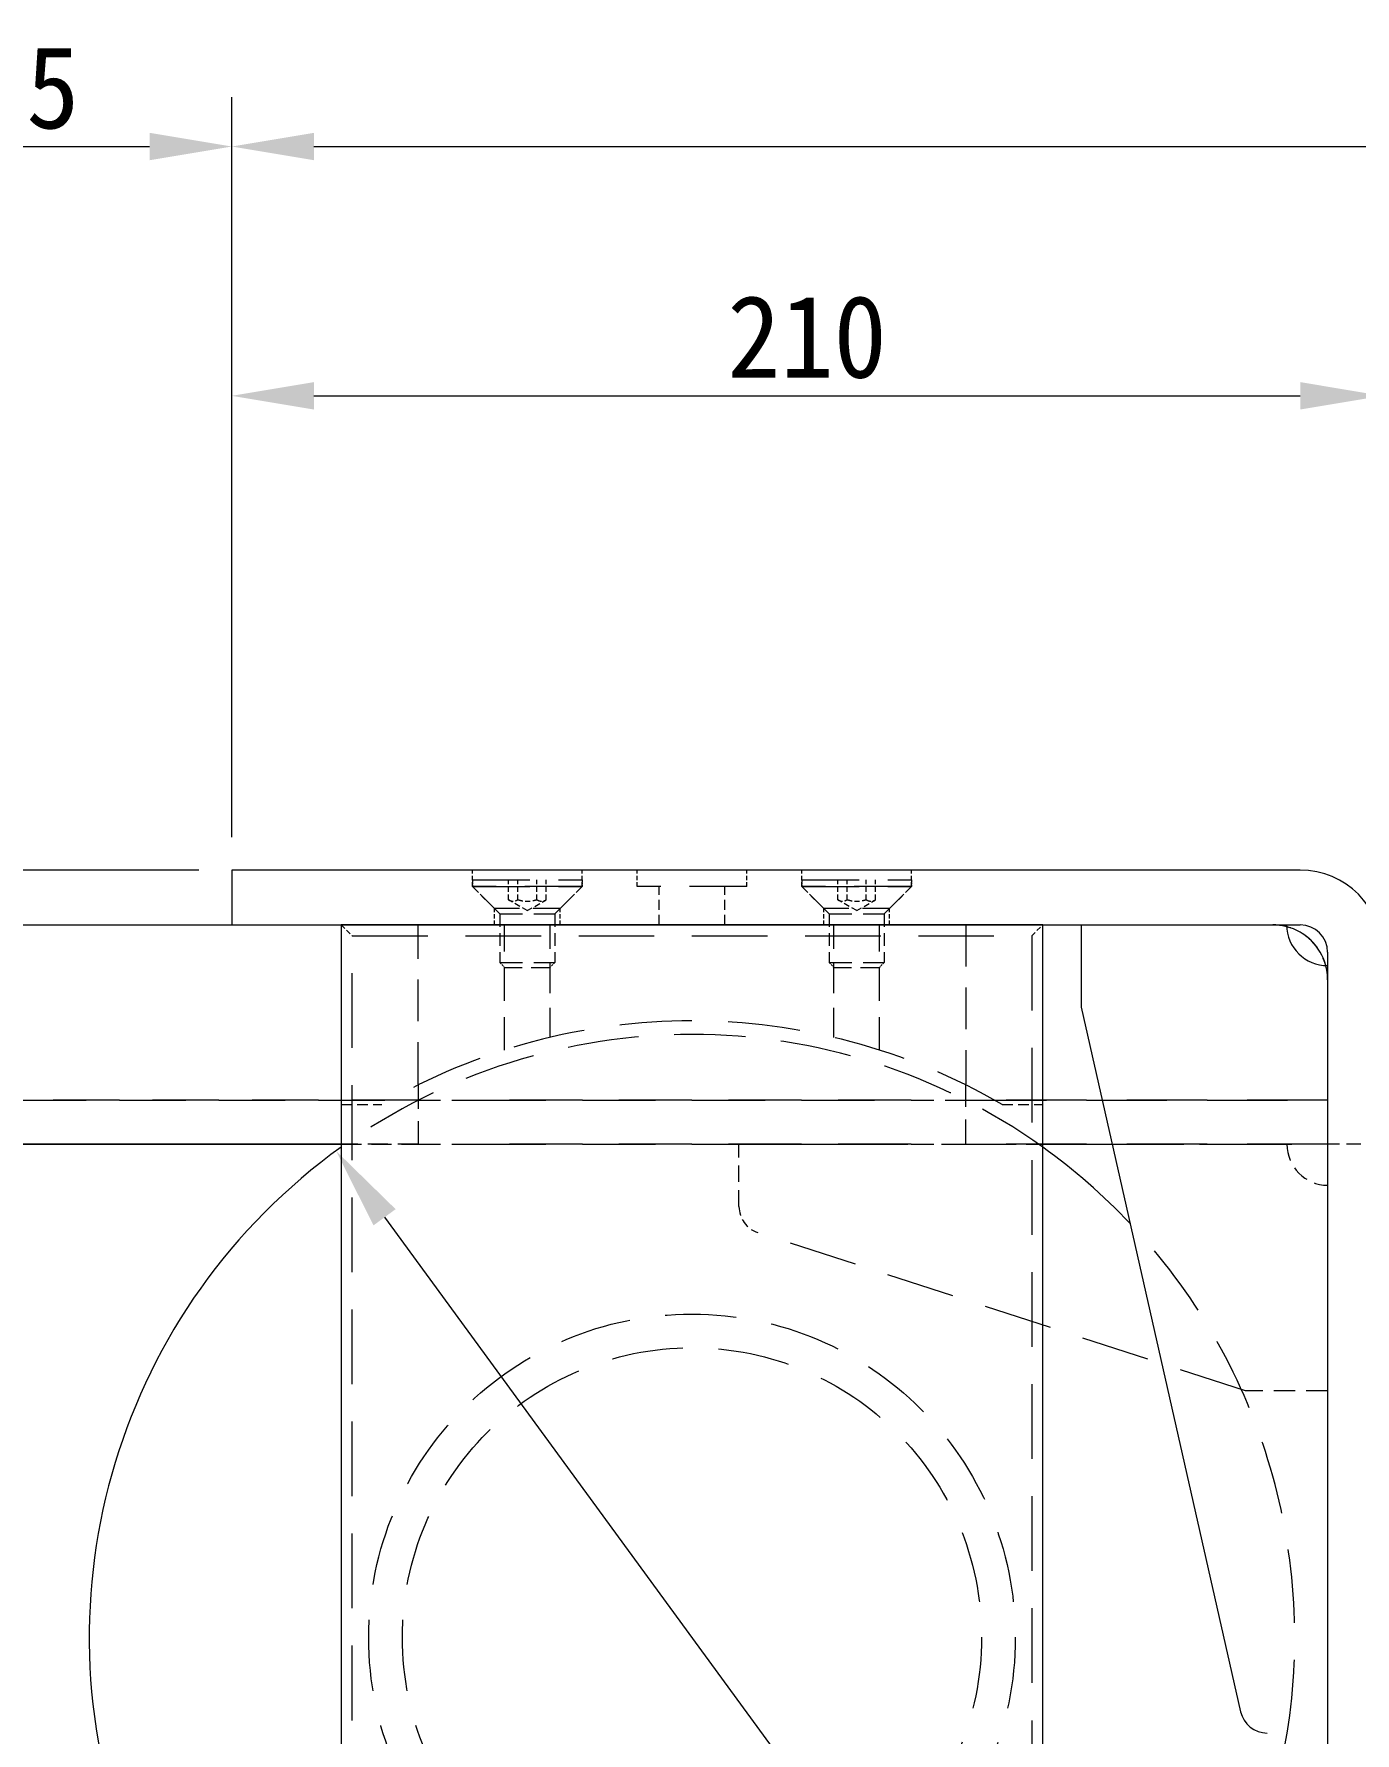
# Model space of a CAD drawing. Header units: millimetres. Extents: x 36 to 2484, y 36 to 1746.
# Drawn here: x 923.1 to 1164.2, y 510 to 820 of the extents above; entities that cross this region are included whole.
import ezdxf

# ---------------------------------------------------------------- set-up
doc = ezdxf.new("R2010")
doc.units = ezdxf.units.MM
doc.header["$LTSCALE"] = 6
doc.linetypes.add('HIDDEN', pattern=[9.525, 6.35, -3.175])
doc.layers.add('가는실선_A4', color=7, linetype='Continuous', lineweight=5)
doc.layers.add('굵은실선_A3', color=7, linetype='Continuous', lineweight=18)
doc.layers.add('가는파선_A3', color=7, linetype='HIDDEN', lineweight=13, true_color=0x008000)
doc.styles.add('치수문자_A3(2.5)', font='')
doc.styles.get('치수문자_A3(2.5)').set_extended_font_data('GulimChe')
doc.dimstyles.new('치수_A3(2.5)', dxfattribs={"dimscale": 6, "dimtxt": 2.5, "dimasz": 2.5, "dimexe": 1.5, "dimexo": 1, "dimgap": 0.5, "dimtad": 1, "dimtoh": 1, "dimdec": 1, "dimrnd": 1e-08, "dimdsep": 46, "dimtxsty": '치수문자_A3(2.5)', "dimcen": 0.09, "dimdle": 10, "dimclrd": 8, "dimclre": 8, "dimclrt": 7, "dimadec": 1, "dimazin": 2, "dimtfac": 0.8, "dimtmove": 0, "dimatfit": 3, "dimfxl": 1, "dimtolj": 1, "dimtzin": 0, "dimlwd": -1, "dimlwe": -1, "dimarcsym": 0})

# ---------------------------------------------------------------- blocks, each defined once
blk = doc.blocks.new('*D19')
at = {"layer": 'Defpoints', "color": 0, "transparency": 16777216}
for p in [(867.2, 667.43), (959.17, 667.43), (1043.17, 417.43)]:
    blk.add_point(p, dxfattribs=at)
at = {"layer": '가는실선_A4', "color": 8, "transparency": 16777216}
for p, q in [((953.17, 667.43), (858.2, 667.43)), ((867.2, 432.43), (867.2, 652.43)), ((1037.17, 417.43), (858.2, 417.43))]:
    blk.add_line(p, q, dxfattribs=at)
for points in [[(864.7, 652.43), (869.7, 652.43), (867.2, 667.43)], [(864.7, 432.43), (869.7, 432.43), (867.2, 417.43)]]:
    blk.add_solid(points, dxfattribs=at)
at = {"layer": '가는실선_A4', "color": 7, "transparency": 16777216, "insert": (856.53, 542.43), "char_height": 15, "attachment_point": 5, "rotation": 90, "style": '치수문자_A3(2.5)'}
blk.add_mtext('\\A1;250', dxfattribs=at)
blk = doc.blocks.new('*D21')
at = {"layer": 'Defpoints', "color": 0, "transparency": 16777216}
for p in [(978.21, 616.2), (1108.13, 438.66)]:
    blk.add_point(p, dxfattribs=at)
at = {"layer": '가는실선_A4', "color": 8, "transparency": 16777216}
for p, q in [((987.07, 604.09), (1099.27, 450.76)), ((1108.13, 438.66), (1175.81, 346.17)), ((1175.81, 346.17), (1219.21, 346.17))]:
    blk.add_line(p, q, dxfattribs=at)
for points in [[(989.08, 605.57), (985.05, 602.62), (978.21, 616.2)], [(1101.29, 452.24), (1097.25, 449.29), (1108.13, 438.66)]]:
    blk.add_solid(points, dxfattribs=at)
at = {"layer": '가는실선_A4', "color": 7, "transparency": 16777216, "insert": (1199.01, 356.84), "char_height": 15, "attachment_point": 5, "style": '치수문자_A3(2.5)'}
blk.add_mtext('\\A1;∅220', dxfattribs=at)
blk = doc.blocks.new('*D26')
at = {"layer": 'Defpoints', "color": 0, "transparency": 16777216}
for p in [(1169.17, 753.95), (959.17, 667.43), (1169.17, 656.43)]:
    blk.add_point(p, dxfattribs=at)
at = {"layer": '가는실선_A4', "color": 8, "transparency": 16777216}
for p, q in [((959.17, 673.43), (959.17, 762.95)), ((1169.17, 662.43), (1169.17, 762.95)), ((974.17, 753.95), (1154.17, 753.95))]:
    blk.add_line(p, q, dxfattribs=at)
for points in [[(974.17, 756.45), (974.17, 751.45), (959.17, 753.95)], [(1154.17, 756.45), (1154.17, 751.45), (1169.17, 753.95)]]:
    blk.add_solid(points, dxfattribs=at)
at = {"layer": '가는실선_A4', "color": 7, "transparency": 16777216, "insert": (1064.17, 764.65), "char_height": 15, "attachment_point": 5, "style": '치수문자_A3(2.5)'}
blk.add_mtext('\\A1;210', dxfattribs=at)
blk = doc.blocks.new('*D29')
at = {"layer": 'Defpoints', "color": 0, "transparency": 16777216}
for p in [(1559.17, 799.43), (959.17, 667.43), (1559.17, 667.43)]:
    blk.add_point(p, dxfattribs=at)
at = {"layer": '가는실선_A4', "color": 8, "transparency": 16777216}
for p, q in [((959.17, 673.43), (959.17, 808.43)), ((1559.17, 673.43), (1559.17, 808.43)), ((974.17, 799.43), (1544.17, 799.43))]:
    blk.add_line(p, q, dxfattribs=at)
for points in [[(974.17, 801.93), (974.17, 796.93), (959.17, 799.43)], [(1544.17, 801.93), (1544.17, 796.93), (1559.17, 799.43)]]:
    blk.add_solid(points, dxfattribs=at)
at = {"layer": '가는실선_A4', "color": 7, "transparency": 16777216, "insert": (1259.17, 810.1), "char_height": 15, "attachment_point": 5, "style": '치수문자_A3(2.5)'}
blk.add_mtext('\\A1;600', dxfattribs=at)
blk = doc.blocks.new('*D30')
at = {"layer": 'Defpoints', "color": 0, "transparency": 16777216}
for p in [(959.17, 799.43), (959.17, 667.43), (884.17, 647.43)]:
    blk.add_point(p, dxfattribs=at)
at = {"layer": '가는실선_A4', "color": 8, "transparency": 16777216}
for p, q in [((884.17, 653.43), (884.17, 808.43)), ((959.17, 673.43), (959.17, 808.43)), ((899.17, 799.43), (944.17, 799.43))]:
    blk.add_line(p, q, dxfattribs=at)
for points in [[(899.17, 801.93), (899.17, 796.93), (884.17, 799.43)], [(944.17, 801.93), (944.17, 796.93), (959.17, 799.43)]]:
    blk.add_solid(points, dxfattribs=at)
at = {"layer": '가는실선_A4', "color": 7, "transparency": 16777216, "insert": (921.67, 810.12), "char_height": 15, "attachment_point": 5, "style": '치수문자_A3(2.5)'}
blk.add_mtext('\\A1;75', dxfattribs=at)

msp = doc.modelspace()

# ---------------------------------------------------------------- linework, layer by layer
at = {"layer": '가는파선_A3', "ltscale": 0.020567}
for p, q in [((1003.116, 664.429), (1003.116, 667.429)), ((1023.116, 664.429), (1023.116, 667.429)), ((1033.168, 664.429), (1033.168, 667.429)), ((1053.168, 664.429), (1053.168, 667.429)), ((1063.22, 664.429), (1063.22, 667.429)), ((1083.22, 664.429), (1083.22, 667.429)), ((1007.116, 657.429), (1007.116, 660.429)), ((1019.116, 657.429), (1019.116, 660.429)), ((1067.22, 657.429), (1067.22, 660.429)), ((1079.22, 657.429), (1079.22, 660.429))]:
    msp.add_line(p, q, dxfattribs=at)
at = {"layer": '가는파선_A3', "ltscale": 0.274855}
for p, q in [((1003.116, 665.629), (1023.116, 665.629)), ((1023.116, 664.429), (1003.116, 664.429)), ((1003.116, 664.429), (1023.116, 664.429)), ((1053.168, 664.429), (1033.168, 664.429)), ((1063.22, 665.629), (1083.22, 665.629)), ((1083.22, 664.429), (1063.22, 664.429)), ((1063.22, 664.429), (1083.22, 664.429))]:
    msp.add_line(p, q, dxfattribs=at)
at = {"layer": '가는파선_A3', "ltscale": 0.008167}
for p, q in [((1003.116, 665.629), (1003.116, 664.429)), ((1023.116, 665.629), (1023.116, 664.429)), ((1063.22, 665.629), (1063.22, 664.429)), ((1083.22, 665.629), (1083.22, 664.429))]:
    msp.add_line(p, q, dxfattribs=at)
at = {"layer": '가는파선_A3', "ltscale": 0.03887}
for p, q in [((1007.116, 660.429), (1003.116, 664.429)), ((1019.116, 660.429), (1023.116, 664.429)), ((1067.22, 660.429), (1063.22, 664.429)), ((1079.22, 660.429), (1083.22, 664.429))]:
    msp.add_line(p, q, dxfattribs=at)
at = {"layer": '가는파선_A3', "ltscale": 0.048612}
for p, q in [((1008.116, 659.429), (1003.116, 664.429)), ((1018.116, 659.429), (1023.116, 664.429)), ((1068.22, 659.429), (1063.22, 664.429)), ((1078.22, 659.429), (1083.22, 664.429))]:
    msp.add_line(p, q, dxfattribs=at)
at = {"layer": '가는파선_A3', "ltscale": 0.0247}
for p, q in [((1009.652, 662.029), (1009.652, 665.629)), ((1011.384, 662.029), (1011.384, 665.629)), ((1014.848, 662.029), (1014.848, 665.629)), ((1016.58, 662.029), (1016.58, 665.629)), ((1069.756, 662.029), (1069.756, 665.629)), ((1071.488, 662.029), (1071.488, 665.629)), ((1074.952, 662.029), (1074.952, 665.629)), ((1076.684, 662.029), (1076.684, 665.629))]:
    msp.add_line(p, q, dxfattribs=at)
at = {"layer": '가는파선_A3', "ltscale": 0.048122}
for p, q in [((1037.168, 657.429), (1037.168, 664.429)), ((1049.168, 657.429), (1049.168, 664.429))]:
    msp.add_line(p, q, dxfattribs=at)
at = {"layer": '가는파선_A3', "ltscale": 0.129753}
for p, q in [((1019.116, 660.429), (1007.116, 660.429)), ((1079.22, 660.429), (1067.22, 660.429))]:
    msp.add_line(p, q, dxfattribs=at)
at = {"layer": '가는파선_A3', "ltscale": 0.027456}
for p, q in [((1013.116, 660.029), (1009.652, 662.029)), ((1013.116, 660.029), (1016.58, 662.029)), ((1073.22, 660.029), (1069.756, 662.029)), ((1073.22, 660.029), (1076.684, 662.029))]:
    msp.add_line(p, q, dxfattribs=at)
at = {"layer": '가는파선_A3', "ltscale": 0.379119}
msp.add_line((894.168, 657.429), (959.168, 657.429), dxfattribs=at)
at = {"layer": '가는파선_A3', "ltscale": 0.297463}
msp.add_line((959.168, 657.429), (993.168, 657.429), dxfattribs=at)
at = {"layer": '가는파선_A3', "ltscale": 0.023764}
for p, q in [((979.168, 657.429), (981.168, 655.429)), ((1105.168, 655.429), (1107.168, 657.429))]:
    msp.add_line(p, q, dxfattribs=at)
at = {"layer": '가는파선_A3', "ltscale": 0.199678}
for p, q in [((993.168, 628.429), (993.168, 657.429)), ((1093.168, 657.429), (1093.168, 628.429))]:
    msp.add_line(p, q, dxfattribs=at)
at = {"layer": '가는파선_A3', "ltscale": 0.108111}
for p, q in [((1008.116, 659.429), (1018.116, 659.429)), ((1068.22, 659.429), (1078.22, 659.429)), ((1008.116, 650.549), (1018.116, 650.549)), ((1068.22, 650.549), (1078.22, 650.549))]:
    msp.add_line(p, q, dxfattribs=at)
at = {"layer": '가는파선_A3', "ltscale": 0.061072}
for p, q in [((1008.116, 659.429), (1008.116, 650.549)), ((1018.116, 659.429), (1018.116, 650.549)), ((1068.22, 659.429), (1068.22, 650.549)), ((1078.22, 659.429), (1078.22, 650.549))]:
    msp.add_line(p, q, dxfattribs=at)
at = {"layer": '가는파선_A3', "ltscale": 0.157223}
for p, q in [((1008.928, 634.592), (1008.928, 657.429)), ((1077.408, 634.592), (1077.408, 657.429))]:
    msp.add_line(p, q, dxfattribs=at)
at = {"layer": '가는파선_A3', "ltscale": 0.141215}
for p, q in [((1017.304, 636.916), (1017.304, 657.429)), ((1069.032, 636.916), (1069.032, 657.429))]:
    msp.add_line(p, q, dxfattribs=at)
at = {"layer": '가는파선_A3', "ltscale": 0.326626}
msp.add_line((1093.168, 657.429), (1149.168, 657.429), dxfattribs=at)
at = {"layer": '가는파선_A3', "ltscale": 0.361621}
msp.add_line((981.168, 655.429), (1105.168, 655.429), dxfattribs=at)
at = {"layer": '가는파선_A3', "ltscale": 0.357733}
for p, q in [((981.168, 471.429), (981.168, 655.429)), ((1105.168, 655.429), (1105.168, 471.429))]:
    msp.add_line(p, q, dxfattribs=at)
at = {"layer": '가는파선_A3', "ltscale": 0.008865}
for p, q in [((1009.036, 649.629), (1008.116, 650.549)), ((1017.196, 649.629), (1018.116, 650.549)), ((1069.14, 649.629), (1068.22, 650.549)), ((1077.3, 649.629), (1078.22, 650.549))]:
    msp.add_line(p, q, dxfattribs=at)
at = {"layer": '가는파선_A3', "ltscale": 0.088196}
for p, q in [((1017.196, 649.629), (1009.036, 649.629)), ((1077.3, 649.629), (1069.14, 649.629))]:
    msp.add_line(p, q, dxfattribs=at)
at = {"layer": '가는파선_A3', "ltscale": 0.118932}
for p, q in [((993.168, 628.429), (993.168, 617.429)), ((1093.168, 617.429), (1093.168, 628.429))]:
    msp.add_line(p, q, dxfattribs=at)
at = {"layer": '가는파선_A3', "ltscale": 0.317877}
for p, q in [((884.168, 625.429), (993.168, 625.429)), ((993.168, 625.429), (884.168, 625.429))]:
    msp.add_line(p, q, dxfattribs=at)
at = {"layer": '가는파선_A3', "ltscale": 0.050819}
for p, q in [((979.168, 624.649), (986.559, 624.649)), ((1099.776, 624.649), (1107.168, 624.649))]:
    msp.add_line(p, q, dxfattribs=at)
at = {"layer": '가는파선_A3', "ltscale": 0.349956}
for p, q in [((1083.168, 625.429), (1003.168, 625.429)), ((1003.168, 625.429), (1083.168, 625.429)), ((1003.168, 617.429), (1083.168, 617.429)), ((1083.168, 617.429), (1003.168, 617.429))]:
    msp.add_line(p, q, dxfattribs=at)
at = {"layer": '가는파선_A3', "ltscale": 0.384952}
for p, q in [((1159.168, 625.429), (1093.168, 625.429)), ((1093.168, 625.429), (1159.168, 625.429)), ((1159.168, 617.429), (1093.168, 617.429))]:
    msp.add_line(p, q, dxfattribs=at)
at = {"layer": '가는파선_A3', "ltscale": 0.096345}
for p, q in [((979.168, 617.429), (993.168, 617.429)), ((993.168, 617.429), (979.168, 617.429)), ((1093.168, 617.429), (1107.168, 617.429))]:
    msp.add_line(p, q, dxfattribs=at)
at = {"layer": '가는파선_A3'}
for p, q in [((993.168, 617.429), (993.168, 617.429)), ((1093.168, 617.429), (1093.168, 617.429))]:
    msp.add_line(p, q, dxfattribs=at)
at = {"layer": '가는파선_A3', "ltscale": 0.0782}
msp.add_line((1051.745, 606.063), (1051.745, 617.429), dxfattribs=at)
at = {"layer": '가는파선_A3', "ltscale": 0.32326}
msp.add_line((1051.745, 617.429), (1107.168, 617.429), dxfattribs=at)
at = {"layer": '가는파선_A3', "ltscale": 0.34415}
msp.add_line((1119.832, 617.429), (1159.168, 617.429), dxfattribs=at)
at = {"layer": '가는파선_A3', "ltscale": 0.279207}
msp.add_line((1119.832, 617.429), (1151.745, 617.429), dxfattribs=at)
at = {"layer": '가는파선_A3', "ltscale": 0.068789}
msp.add_line((1169.168, 617.429), (1159.168, 617.429), dxfattribs=at)
at = {"layer": '가는파선_A3', "ltscale": 0.327336}
msp.add_line((1144.168, 572.429), (1055.201, 601.307), dxfattribs=at)
at = {"layer": '가는파선_A3', "ltscale": 0.103234}
msp.add_line((1159.168, 572.429), (1144.168, 572.429), dxfattribs=at)
at = {"layer": '가는파선_A3', "ltscale": 0.341399}
msp.add_circle((1043.168, 527.429), 59, dxfattribs=at)
at = {"layer": '가는파선_A3', "ltscale": 0.341846}
msp.add_circle((1043.168, 527.429), 52.859, dxfattribs=at)
at = {"layer": '가는파선_A3', "ltscale": 0.017382}
msp.add_arc((1149.168, 647.429), 10, 75.46018, 90, dxfattribs=at)
at = {"layer": '가는파선_A3', "ltscale": 0.10811}
msp.add_arc((1149.168, 647.429), 10, 0.00022, 90, dxfattribs=at)
at = {"layer": '가는파선_A3', "ltscale": 0.01791}
msp.add_arc((1149.168, 647.429), 10, 0, 14.97915, dxfattribs=at)
at = {"layer": '가는파선_A3', "ltscale": 0.345986}
msp.add_arc((1043.168, 527.429), 112.5, 59.78895, 120.21105, dxfattribs=at)
at = {"layer": '가는파선_A3', "ltscale": 0.341487}
msp.add_arc((1043.168, 527.429), 110, 54.42147, 125.57853, dxfattribs=at)
at = {"layer": '가는파선_A3', "ltscale": 0.080527}
msp.add_arc((1159.245, 617.429), 7.5, 180, 269.41166, dxfattribs=at)
at = {"layer": '가는파선_A3', "ltscale": 0.043194}
msp.add_arc((1056.745, 606.063), 5, 180, 252.01685, dxfattribs=at)
at = {"layer": '가는파선_A3', "ltscale": 0.352772}
msp.add_arc((1043.168, 527.429), 110, 350.8865, 43.39268, dxfattribs=at)
at = {"layer": '가는파선_A3', "ltscale": 0.108111}
for centre, major_axis, start_param, end_param in [((1003.168, 625.429), (-10, 0), 6.2776646, 7.8539816), ((1083.168, 625.429), (10, 0), 4.7151494, 6.288706), ((1003.168, 617.429), (-10, 0), 0.0055207, 1.5735567), ((1083.168, 617.429), (10, 0), 4.712389, 6.3080236)]:
    msp.add_ellipse(centre, major_axis=major_axis, ratio=0.00001, start_param=start_param, end_param=end_param, dxfattribs=at)
at = {"layer": '가는파선_A3', "ltscale": 0.02413}
for points in [[(1009.652, 662.029), (1010.518, 661.529), (1011.384, 662.029)], [(1011.384, 662.029), (1013.116, 661.529), (1014.848, 662.029)], [(1014.848, 662.029), (1015.714, 661.529), (1016.58, 662.029)], [(1069.756, 662.029), (1070.622, 661.529), (1071.488, 662.029)], [(1071.488, 662.029), (1073.22, 661.529), (1074.952, 662.029)], [(1074.952, 662.029), (1075.818, 661.529), (1076.684, 662.029)]]:
    msp.add_rational_spline(points, [1, 1.15470053838, 1], degree=2, dxfattribs=at)
at = {"layer": '굵은실선_A3'}
for p, q in [((1154.168, 667.429), (959.168, 667.429)), ((959.168, 667.429), (959.168, 657.429)), ((894.168, 657.429), (959.168, 657.429)), ((959.168, 657.429), (1154.168, 657.429)), ((979.168, 657.429), (979.168, 473.429)), ((1107.168, 657.429), (979.168, 657.429)), ((1107.168, 473.429), (1107.168, 657.429)), ((1114.168, 657.429), (1114.168, 642.429)), ((1159.168, 652.429), (1159.168, 482.429)), ((1114.168, 642.429), (1143.285, 513.901)), ((884.168, 617.429), (979.168, 617.429)), ((979.168, 617.429), (884.168, 617.429)), ((1107.168, 617.429), (1119.832, 617.429)), ((1107.168, 617.429), (1119.832, 617.429))]:
    msp.add_line(p, q, dxfattribs=at)
for centre, radius, start, end in [((1154.168, 652.429), 15, 0, 90), ((1159.168, 657.506), 7.5, 180.58834, 270), ((1149.168, 647.429), 10, 14.97915, 75.46018), ((1154.168, 652.429), 5, 0, 90), ((1043.168, 527.429), 110, 125.57853, 350.8865), ((1043.168, 527.429), 110, 43.39268, 54.42147), ((1148.162, 515.006), 5, 192.76471, 270)]:
    msp.add_arc(centre, radius, start, end, dxfattribs=at)

# ---------------------------------------------------------------- dimensions: what is measured, and where the dimension line sits
at = {"layer": '가는실선_A4', "color": 8, "true_color": 0x808080}
for base, p1, p2, angle, picture, middle in [((959.168, 799.429), (884.168, 647.429), (959.168, 667.429), 180, '*D30', (921.668, 799.429)), ((1559.168, 799.429), (959.168, 667.429), (1559.168, 667.429), 180, '*D29', (1259.168, 799.429)), ((1169.168, 753.946), (959.168, 667.429), (1169.168, 656.429), 180, '*D26', (1064.168, 753.946)), ((867.196, 667.429), (1043.168, 417.429), (959.168, 667.429), 90, '*D19', (867.196, 542.429))]:
    dim = msp.add_linear_dim(base=base, p1=p1, p2=p2, angle=angle, dimstyle='치수_A3(2.5)', override={"dimgap": 0.5, "dimtoh": 0, "dimdec": 1, "dimtol": 0, "dimlim": 0, "dimtp": 0, "dimtm": 0, "dimtdec": 2, "dimtofl": 0, "dimatfit": 1}, dxfattribs=at)
    dim.commit()
    dim.dimension.update_dxf_attribs({"geometry": picture, "text_midpoint": middle, "dimtype": 160})
dim = msp.add_diameter_dim_2p(p1=(978.209, 616.2), p2=(1108.127, 438.658), dimstyle='치수_A3(2.5)', override={"dimgap": 0.5, "dimtih": 1, "dimdec": 1, "dimlfac": 1, "dimtol": 0, "dimlim": 0, "dimtp": 0, "dimtm": 0, "dimtdec": 2, "dimatfit": 2}, dxfattribs=at)
dim.commit()
dim.dimension.update_dxf_attribs({"geometry": '*D21', "text_midpoint": (1199.008, 346.17), "dimtype": 163})

doc.saveas('drawing.dxf')
